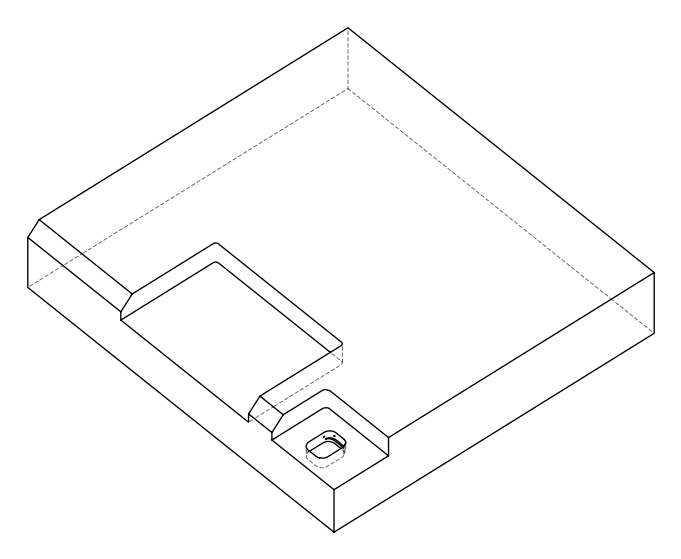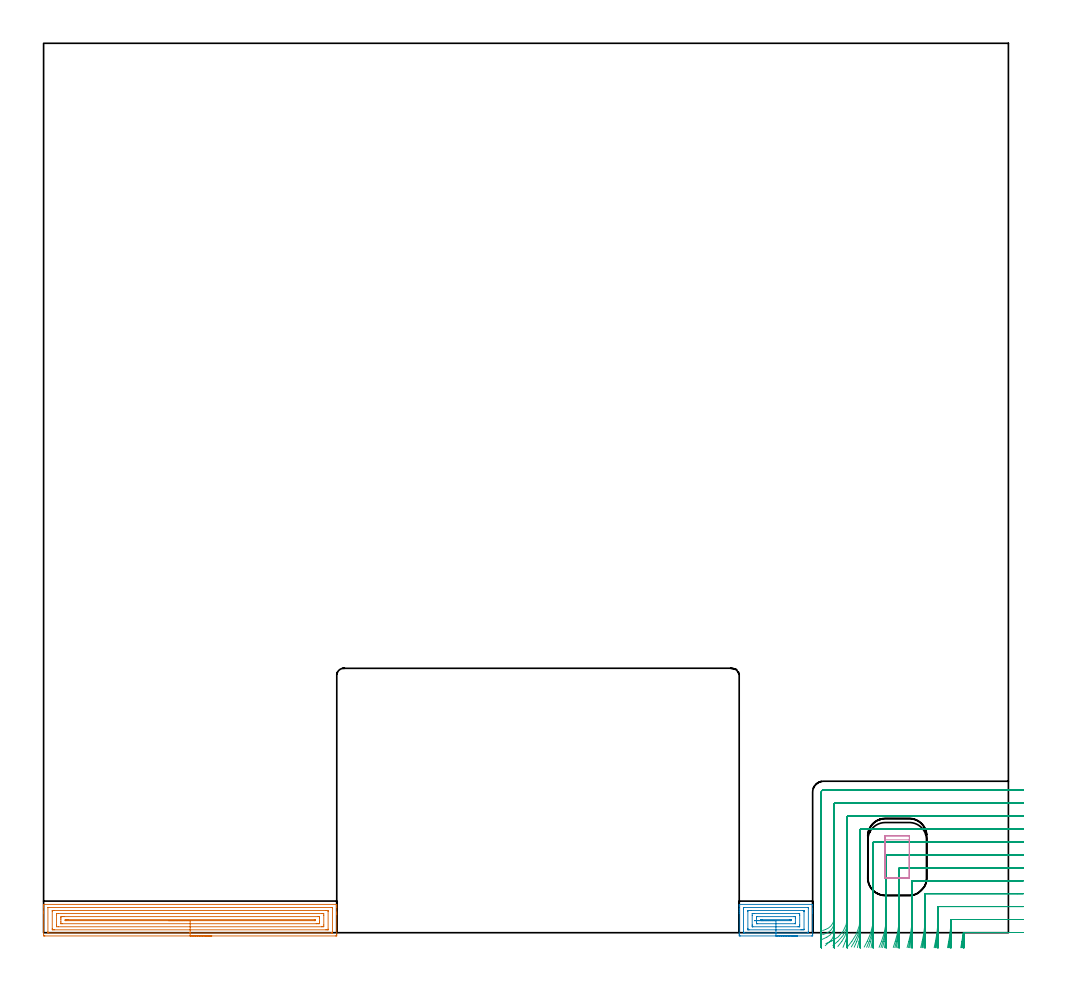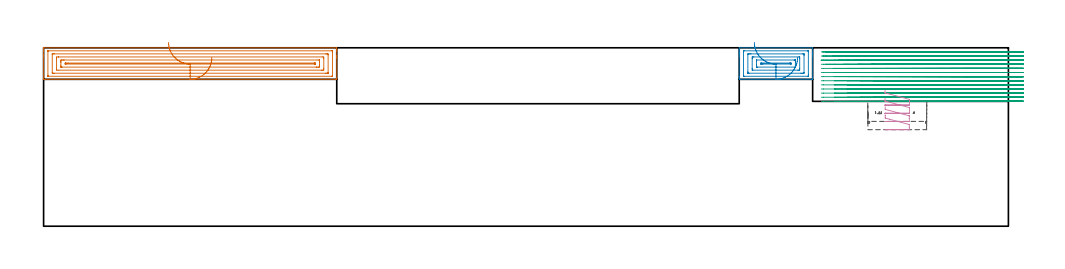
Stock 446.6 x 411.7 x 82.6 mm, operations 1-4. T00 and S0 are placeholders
(PLAN: 5 operations, 3 tool changes, 365.9 min)
(1 AREA_MILL | FG_CHAMFER_SURFACE | UGT0205_001 | 6.71 min | 15222 mm3)
(2 AREA_MILL_1 | FG_CHAMFER_SURFACE_1 | UGT0205_001 | 1.83 min | 5147 mm3)
(3 MILL_CORNER_NOTCH_RECTANGULAR | CORNER_NOTCH_RECTANGULAR | NXT0201_009 | Follow Part, ap 2, ae 75% | 35.04 min | 156632 mm3)
(4 MILL_RECTANGULAR_POCKET | POCKET_RECTANGULAR_STRAIGHT | UGT0201_010 | Follow Part, ap 4, ae 75% | 0.92 min | 11766 mm3)
(5 MILL_SLOT | SLOT_PARTIAL_RECTANGULAR | NXT0201_008 | Follow Part, ap 1.5, ae 75% | 321.44 min | 588919 mm3)
(TOOL UGT0205_001 | Chamfer Mill 20 x 3 x 45 deg. | D20 FL50 Z2)
(TOOL NXT0201_009 | ENDMILL 8mm [2P460-0800-NA 1630] | D8 FL26 Z6)
(TOOL UGT0201_010 | End Mill 16 mm | D16 FL22 Z2)
(TOOL NXT0201_008 | ENDMILL 6mm [2P460-0600-NA 1630] | D6 FL26 Z6)
(OP 1 AREA_MILL)
G17 G21 G94 G90
T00 M6
G54
G17 G0 G90 X77.85 Y-1.5 S1061 M3
G43 Z92.6 H0
Z78.
G94 G1 X77.812 Z77.128 F250.
X77.698 Z76.264
X77.509 Z75.412
X77.247 Z74.58
X76.913 Z73.774
X76.51 Z73.
X76.041 Z72.264
X75.51 Z71.572
X74.921 Z70.929
X74.278 Z70.34
X73.586 Z69.808
X72.85 Z69.34
X72.076 Z68.937
X71.27 Z68.603
X70.438 Z68.341
X69.586 Z68.152
X68.722 Z68.038
X67.85 Z68.
X0.584
X0.295 Y-1.497 Z68.002
X0.01 Y-1.491 Z68.006
X0. Y-1.201 Z68.296
Y8.924 Z78.418
Y9.538 Z79.036
Y9.816 Z79.313
Y11.601 Z81.096
Y12.157 Z81.656
Y12.723 Z82.222
X0.007 Y13.053 Z82.544
X0.01 Y13.097 Z82.588
X0.139 Y13.1 Z82.6
X135.561
X135.69 Y13.097 Z82.588
X135.693 Y13.053 Z82.544
X135.7 Y12.722 Z82.221
Y12.157 Z81.656
Y11.601 Z81.096
Y9.538 Z79.036
Y8.924 Z78.418
Y8.338 Z77.834
X135.699 Y-0.894 Z68.603
X135.697 Y-1.476 Z68.021
X135.693 Y-1.491 Z68.006
X135.116 Y-1.5 Z68.
X67.85
Y-0.086 Z69.414
X2.282 Y-0.085 Z69.415
X2.113 Y-0.082 Z69.418
X2.01 Y-0.079 Z69.421
X2.006 Y-0.053 Z69.447
X2.003 Y-0.001 Z69.499
X2. Y0.365 Z69.865
Y11.601 Z81.101
X2.002 Y11.647 Z81.147
X2.005 Y11.669 Z81.169
X2.008 Y11.675 Z81.175
X2.03 Y11.679 Z81.179
X2.197 Y11.684 Z81.184
X2.282 Y11.686 Z81.186
X2.366
X133.418 Y11.685 Z81.185
X133.587 Y11.682 Z81.182
X133.69 Y11.679 Z81.179
X133.694 Y11.653 Z81.153
X133.697 Y11.601 Z81.101
X133.7 Y11.235 Z80.735
Y-0.001 Z69.499
X133.698 Y-0.047 Z69.453
X133.695 Y-0.069 Z69.431
X133.692 Y-0.076 Z69.424
X133.67 Y-0.079 Z69.421
X133.503 Y-0.084 Z69.416
X133.418 Y-0.086 Z69.414
X133.334
X67.85
Y1.328 Z70.828
X5.039 Y1.329 Z70.829
X4.6 Y1.331 Z70.831
X4.148 Y1.336 Z70.836
X4.01 Y1.345 Z70.845
X4.003 Y1.635 Z71.135
X4.001 Y1.784 Z71.284
X4. Y9.964 Z79.464
X4.003 Y10.112 Z79.612
X4.009 Y10.211 Z79.711
X4.015 Y10.265 Z79.765
X4.035 Y10.267 Z79.767
X4.148 Y10.269 Z79.769
X4.585 Y10.271 Z79.771
X5.039 Y10.272 Z79.772
X130.661 Y10.271 Z79.771
X131.1 Y10.269 Z79.769
X131.552 Y10.264 Z79.764
X131.69 Y10.254 Z79.754
X131.697 Y9.964 Z79.464
X131.699 Y9.816 Z79.316
X131.7 Y1.636 Z71.136
X131.697 Y1.487 Z70.987
X131.691 Y1.389 Z70.889
X131.685 Y1.335 Z70.835
X131.665 Y1.333 Z70.833
X131.552 Y1.331 Z70.831
X131.115 Y1.329 Z70.829
X130.661 Y1.328 Z70.828
X67.85
Y2.743 Z72.243
X6.754
X6.01 Y2.753 Z72.253
X6. Y3.498 Z72.998
Y8.031 Z77.531
X6.007 Y8.846 Z78.346
X6.821 Y8.857 Z78.357
X6.887
X128.946
X129.69 Y8.847 Z78.347
X129.7 Y8.102 Z77.602
Y3.569 Z73.069
X129.693 Y2.754 Z72.254
X128.879 Y2.743 Z72.243
X128.813
X67.85
Y4.157 Z73.657
X8.603
X8.013 Y4.159 Z73.659
X8.01 Y4.161 Z73.661
X8.003 Y4.17 Z73.67
X8.001 Y4.461 Z73.961
X8. Y5.065 Z74.565
Y6.246 Z75.746
X8.001 Y6.849 Z76.349
X8.004 Y7.139 Z76.639
X8.01 Y7.434 Z76.934
X8.303 Y7.439 Z76.939
X8.603 Y7.442 Z76.942
X9.19 Y7.443 Z76.943
X9.494
X127.097
X127.687 Y7.441 Z76.941
X127.69 Y7.439 Z76.939
X127.697 Y7.43 Z76.93
X127.699 Y7.139 Z76.639
X127.7 Y6.535 Z76.035
Y5.354 Z74.854
X127.699 Y4.751 Z74.251
X127.696 Y4.461 Z73.961
X127.69 Y4.166 Z73.666
X127.397 Y4.161 Z73.661
X127.097 Y4.158 Z73.658
X126.51 Y4.157 Z73.657
X126.206
X67.85
Y5.571 Z75.071
X10.385
X10.166 Y5.573 Z75.073
X10.044 Y5.576 Z75.076
X10.019 Y5.578 Z75.078
X10.01 Y5.589 Z75.089
X10.007 Y5.613 Z75.113
X10.002 Y5.737 Z75.237
X10.008 Y5.992 Z75.492
X10.009 Y6.015 Z75.515
X10.044 Y6.022 Z75.522
X10.156 Y6.025 Z75.525
X10.385 Y6.028 Z75.528
X11.275 Y6.029 Z75.529
X125.315 Y6.028 Z75.528
X125.534 Y6.027 Z75.527
X125.656 Y6.024 Z75.524
X125.681 Y6.022 Z75.522
X125.69 Y6.011 Z75.511
X125.693 Y5.987 Z75.487
X125.697 Y5.864 Z75.364
X125.69 Y5.604 Z75.104
X125.682 Y5.577 Z75.077
X125.671 Y5.575 Z75.075
X125.637 Y5.573 Z75.073
X125.567 Y5.572 Z75.072
X125.426 Y5.571 Z75.071
X67.85
X66.978 Z75.109
X66.113 Z75.223
X65.262 Z75.412
X64.43 Z75.674
X63.624 Z76.008
X62.85 Z76.411
X62.114 Z76.88
X61.422 Z77.411
X60.779 Z78.
X60.19 Z78.643
X59.658 Z79.335
X59.19 Z80.071
X58.787 Z80.845
X58.453 Z81.651
X58.191 Z82.483
X58.002 Z83.335
X57.888 Z84.2
X57.85 Z85.071
G0 Z92.6
M5
M2
(OP 2 AREA_MILL_1)
G17 G21 G94 G90
T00 M6
G54
G17 G0 G90 X349. Y-1.5 S1061 M3
G43 Z92.6 H0
Z78.
G94 G1 X348.962 Z77.128 F250.
X348.848 Z76.264
X348.659 Z75.412
X348.397 Z74.58
X348.063 Z73.774
X347.66 Z73.
X347.192 Z72.264
X346.66 Z71.572
X346.071 Z70.929
X345.428 Z70.34
X344.736 Z69.809
X344. Z69.34
X343.226 Z68.937
X342.42 Z68.603
X341.588 Z68.341
X340.736 Z68.152
X339.872 Z68.038
X339. Z68.
X322.556 Y-1.499 Z68.001
X322.006 Y-1.491 Z68.005
X322.003 Y-1.449 Z68.048
X322.001 Y-0.894 Z68.603
X322. Y-0.336 Z69.161
Y8.924 Z78.418
Y9.593 Z79.091
Y9.816 Z79.313
Y10.486 Z79.983
Y10.709 Z80.205
Y11.155 Z80.654
Y12.048 Z81.547
Y12.494 Z81.992
Y12.797 Z82.296
X322.007 Y13.062 Z82.555
X322.01 Y13.097 Z82.589
X322.111 Y13.1 Z82.6
X355.889
X355.99 Y13.097 Z82.589
X355.993 Y13.062 Z82.555
X356. Y12.797 Z82.295
Y11.155 Z80.654
Y10.709 Z80.205
Y10.486 Z79.983
Y9.816 Z79.313
Y9.593 Z79.091
Y8.924 Z78.418
X355.999 Y-0.894 Z68.603
X355.997 Y-1.449 Z68.048
X355.994 Y-1.491 Z68.005
X355.444 Y-1.5 Z68.
X339.
Y-0.086 Z69.414
X324.333
X324.249 Y-0.084 Z69.416
X324.082 Y-0.079 Z69.421
X324.009 Y-0.072 Z69.428
X324.005 Y-0.049 Z69.451
X324.002 Y-0.001 Z69.499
X324. Y0.333 Z69.833
Y11.043 Z80.543
X324.007 Y11.601 Z81.101
X324.01 Y11.678 Z81.178
X324.165 Y11.684 Z81.184
X324.25 Y11.685 Z81.185
X353.667 Y11.686 Z81.186
X353.751 Y11.684 Z81.184
X353.918 Y11.679 Z81.179
X353.991 Y11.672 Z81.172
X353.995 Y11.649 Z81.149
X353.998 Y11.601 Z81.101
X354. Y11.267 Z80.767
Y0.557 Z70.057
X353.993 Y-0.001 Z69.499
X353.99 Y-0.078 Z69.422
X353.835 Y-0.084 Z69.416
X353.75 Y-0.085 Z69.415
X339. Y-0.086 Z69.414
Y1.328 Z70.828
X326.564 Y1.329 Z70.829
X326.111 Y1.33 Z70.83
X326.047 Y1.332 Z70.832
X326.016 Y1.335 Z70.835
X326.009 Y1.449 Z70.949
X326.001 Y1.672 Z71.172
X326. Y1.784 Z71.284
Y1.895 Z71.395
Y9.928 Z79.428
X326.003 Y10.039 Z79.539
X326.01 Y10.256 Z79.756
X326.111 Y10.264 Z79.764
X326.548 Y10.27 Z79.77
X327. Y10.271 Z79.771
X327.435 Y10.272 Z79.772
X351.436 Y10.271 Z79.771
X351.889 Y10.27 Z79.77
X351.953 Y10.268 Z79.768
X351.984 Y10.265 Z79.765
X351.991 Y10.151 Z79.651
X351.999 Y9.928 Z79.428
X352. Y9.816 Z79.316
Y9.705 Z79.205
Y1.672 Z71.172
X351.997 Y1.561 Z71.061
X351.99 Y1.344 Z70.844
X351.889 Y1.336 Z70.836
X351.452 Y1.33 Z70.83
X351. Y1.329 Z70.829
X350.565 Y1.328 Z70.828
X339.
Y2.743 Z72.243
X328.337
X328.15 Y2.745 Z72.245
X328.056 Y2.747 Z72.247
X328.017 Y2.749 Z72.249
X328.01 Y2.778 Z72.278
X328.001 Y3.457 Z72.957
X328. Y3.569 Z73.069
X328.001 Y8.031 Z77.531
X328.009 Y8.804 Z78.304
X328.016 Y8.851 Z78.351
X328.059 Y8.853 Z78.353
X328.161 Y8.855 Z78.355
X328.366 Y8.857 Z78.357
X328.778
X349.663
X349.85 Y8.855 Z78.355
X349.944 Y8.853 Z78.353
X349.983 Y8.851 Z78.351
X349.99 Y8.822 Z78.322
X349.999 Y8.143 Z77.643
X350. Y8.031 Z77.531
X349.999 Y3.569 Z73.069
X349.991 Y2.796 Z72.296
X349.984 Y2.749 Z72.249
X349.941 Y2.747 Z72.247
X349.839 Y2.745 Z72.245
X349.634 Y2.743 Z72.243
X349.222
X339.
Y4.157 Z73.657
X330.556
X330.252 Y4.158 Z73.658
X330.051 Y4.162 Z73.662
X330.02 Y4.164 Z73.664
X330.01 Y4.172 Z73.672
X330.005 Y4.208 Z73.708
X330.002 Y4.275 Z73.775
X330. Y4.461 Z73.961
Y5.019 Z74.519
Y6.804 Z76.304
X330.002 Y7.139 Z76.639
X330.007 Y7.417 Z76.917
X330.009 Y7.431 Z76.931
X330.02 Y7.436 Z76.936
X330.071 Y7.44 Z76.94
X330.151 Y7.442 Z76.942
X347.444 Y7.443 Z76.943
X347.748 Y7.442 Z76.942
X347.949 Y7.438 Z76.938
X347.98 Y7.436 Z76.936
X347.99 Y7.428 Z76.928
X347.995 Y7.392 Z76.892
X347.998 Y7.325 Z76.825
X348. Y7.139 Z76.639
Y6.581 Z76.081
Y4.796 Z74.296
X347.998 Y4.461 Z73.961
X347.993 Y4.183 Z73.683
X347.991 Y4.169 Z73.669
X347.98 Y4.164 Z73.664
X347.929 Y4.16 Z73.66
X347.849 Y4.158 Z73.658
X339. Y4.157 Z73.657
Y5.571 Z75.071
X333.006
X332.55
X332.333 Y5.572 Z75.072
X332.113 Y5.575 Z75.075
X332.029 Y5.578 Z75.078
X332.01 Y5.605 Z75.105
X332.004 Y5.684 Z75.184
X332.008 Y5.967 Z75.467
X332.01 Y6.017 Z75.517
X332.106 Y6.022 Z75.522
X332.333 Y6.026 Z75.526
X332.551 Y6.028 Z75.528
X345.211 Y6.029 Z75.529
X345.667 Y6.027 Z75.527
X345.887 Y6.025 Z75.525
X345.971 Y6.022 Z75.522
X345.99 Y5.995 Z75.495
X345.997 Y5.915 Z75.415
X345.996 Y5.758 Z75.258
X345.993 Y5.654 Z75.154
X345.988 Y5.577 Z75.077
X345.978 Y5.576 Z75.076
X345.907 Y5.573 Z75.073
X345.764 Y5.571 Z75.071
X345.667
X339.
X338.128 Z75.109
X337.263 Z75.223
X336.412 Z75.412
X335.58 Z75.674
X334.774 Z76.008
X334. Z76.411
X333.264 Z76.88
X332.572 Z77.411
X331.929 Z78.
X331.34 Z78.643
X330.808 Z79.335
X330.34 Z80.071
X329.937 Z80.845
X329.603 Z81.651
X329.341 Z82.483
X329.152 Z83.335
X329.038 Z84.2
X329. Z85.071
G0 Z92.6
M5
M2
(OP 3 MILL_CORNER_NOTCH_RECTANGULAR)
G17 G21 G94 G90
T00 M6
G54
G17 G0 G90 X453.6 Y0.1 S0 M3
G43 Z92.6 H1
Z80.692
G94 G1 X450.6 F250.
X425.975 F500.
G3 X425.583 Y-0.25 R0.4
G2 X425.051 Y-4. R66.
G1 X424.544 Y-6.957 F250.
G0 Z92.6
X453.6 Y6.1
Z80.692
G1 X450.6
X420.378 F500.
G3 X419.983 Y5.714 R0.4
G2 X418.954 Y-4. R60.
G1 X418.397 Y-6.948 F250.
G0 Z92.6
X453.6 Y12.1
Z80.692
G1 X450.6
X414.396 F500.
G3 X414. Y11.704 R0.4
G1 Y7.153
G2 X412.836 Y-4. R54.
G1 X412.216 Y-6.935 F250.
G0 Z92.6
X453.6 Y18.1
Z80.692
G1 X450.6
X408.396 F500.
G3 X408. Y17.704 R0.4
G1 Y7.153
G2 X406.686 Y-4. R48.
G1 X405.989 Y-6.918 F250.
G0 Z92.6
X453.6 Y24.1
Z80.692
G1 X450.6
X402.396 F500.
G3 X402. Y23.704 R0.4
G1 Y7.153
G2 X400.492 Y-4. R42.
G1 X399.695 Y-6.892 F250.
G0 Z92.6
X453.6 Y30.1
Z80.692
G1 X450.6
X396.396 F500.
G3 X396. Y29.704 R0.4
G1 Y7.153
G2 X394.229 Y-4. R36.
G1 X393.299 Y-6.852 F250.
G0 Z92.6
X453.6 Y36.1
Z80.692
G1 X450.6
X390.396 F500.
G3 X390. Y35.704 R0.4
G1 Y7.153
G2 X387.85 Y-4. R30.
G1 X386.734 Y-6.785 F250.
G0 Z92.6
X453.6 Y42.1
Z80.692
G1 X450.6
X384.396 F500.
G3 X384. Y41.704 R0.4
G1 Y7.153
G2 X381.251 Y-4. R24.
G1 X379.857 Y-6.656 F250.
G0 Z92.6
X453.6 Y48.1
Z80.692
G1 X450.6
X378.397 F500.
G3 X378. Y47.703 R0.4
G1 Y7.153
G2 X374.128 Y-4. R18.
G1 X372.269 Y-6.355 F250.
G0 Z92.6
X453.6 Y54.1
Z80.692
G1 X450.6
X372.397 F500.
G3 X372. Y53.703 R0.4
G1 Y7.153
G2 X364.839 Y-3.828 R12.
G1 X362.094 Y-5.038 F250.
G0 Z92.6
X453.6 Y60.1
Z80.692
G1 X450.6
X366.397 F500.
G3 X366. Y59.703 R0.4
G1 Y7.153
G2 X362. Y1.496 R6.
G1 X360.585 Y0.996 F250.
G0 Z92.6
X453.6 Y66.1
Z80.692
G1 X450.6
X361. F500.
G3 X360. Y65.1 R1.
G1 Y7.153
Y4.153 F250.
G0 Z92.6
X453.6 Y0.1
Z78.785
G1 X450.6
X426.164 F500.
G3 X425.771 Y-0.262 R0.4
G2 X425.35 Y-4. R66.
G1 X424.929 Y-6.97 F250.
G0 Z92.6
X453.6 Y6.1
Z78.785
G1 X450.6
X420.395 F500.
G3 X420. Y5.705 R0.4
G2 X419.284 Y-4. R60.
G1 X418.821 Y-6.964 F250.
G0 Z92.6
X453.6 Y12.1
Z78.785
G1 X450.6
X414.396 F500.
G3 X414. Y11.705 R0.4
G1 Y5.253
G2 X413.201 Y-4. R54.
G1 X412.687 Y-6.956 F250.
G0 Z92.6
X453.6 Y18.1
Z78.785
G1 X450.6
X408.396 F500.
G3 X408. Y17.704 R0.4
G1 Y5.253
G2 X407.1 Y-4. R48.
G1 X406.521 Y-6.944 F250.
G0 Z92.6
X453.6 Y24.1
Z78.785
G1 X450.6
X402.396 F500.
G3 X402. Y23.704 R0.4
G1 Y5.253
G2 X400.968 Y-4. R42.
G1 X400.307 Y-6.926 F250.
G0 Z92.6
X453.6 Y30.1
Z78.785
G1 X450.6
X396.396 F500.
G3 X396. Y29.704 R0.4
G1 Y5.253
G2 X394.79 Y-4. R36.
G1 X394.019 Y-6.899 F250.
G0 Z92.6
X453.6 Y36.1
Z78.785
G1 X450.6
X390.396 F500.
G3 X390. Y35.704 R0.4
G1 Y5.253
G2 X388.537 Y-4. R30.
G1 X387.612 Y-6.854 F250.
G0 Z92.6
X453.6 Y42.1
Z78.785
G1 X450.6
X384.396 F500.
G3 X384. Y41.704 R0.4
G1 Y5.253
G2 X382.144 Y-4. R24.
G1 X380.988 Y-6.768 F250.
G0 Z92.6
X453.6 Y48.1
Z78.785
G1 X450.6
X378.397 F500.
G3 X378. Y47.703 R0.4
G1 Y5.253
G2 X375.439 Y-4. R18.
G1 X373.897 Y-6.573 F250.
G0 Z92.6
X453.6 Y54.1
Z78.785
G1 X450.6
X372.397 F500.
G3 X372. Y53.703 R0.4
G1 Y5.253
G2 X367.64 Y-4. R12.
G1 X365.327 Y-5.91 F250.
G0 Z92.6
X453.6 Y60.1
Z78.785
G1 X450.6
X366.397 F500.
G3 X366. Y59.703 R0.4
G1 Y5.253
G2 X362.019 Y-0.397 R6.
G1 X360.607 Y-0.901 F250.
G0 Z92.6
X453.6 Y66.1
Z78.785
G1 X450.6
X361. F500.
G3 X360. Y65.1 R1.
G1 Y5.253
Y2.253 F250.
G0 Z92.6
X453.6 Y0.1
Z76.877
G1 X450.6
X426.295 F500.
G3 X425.901 Y-0.273 R0.4
G2 X425.59 Y-4. R66.
G1 X425.256 Y-6.981 F250.
G0 Z92.6
X453.6 Y6.1
Z76.877
G1 X450.6
X420.395 F500.
G3 X420. Y5.705 R0.4
G1 Y3.345
G2 X419.549 Y-4. R60.
G1 X419.181 Y-6.977 F250.
G0 Z92.6
X453.6 Y12.1
Z76.877
G1 X450.6
X414.395 F500.
G3 X414. Y11.705 R0.4
G1 Y3.345
G2 X413.498 Y-4. R54.
G1 X413.09 Y-6.972 F250.
G0 Z92.6
X453.6 Y18.1
Z76.877
G1 X450.6
X408.396 F500.
G3 X408. Y17.704 R0.4
G1 Y3.345
G2 X407.435 Y-4. R48.
G1 X406.976 Y-6.965 F250.
G0 Z92.6
X453.6 Y24.1
Z76.877
G1 X450.6
X402.396 F500.
G3 X402. Y23.704 R0.4
G1 Y3.345
G2 X401.353 Y-4. R42.
G1 X400.828 Y-6.954 F250.
G0 Z92.6
X453.6 Y30.1
Z76.877
G1 X450.6
X396.396 F500.
G3 X396. Y29.704 R0.4
G1 Y3.345
G2 X395.243 Y-4. R36.
G1 X394.631 Y-6.937 F250.
G0 Z92.6
X453.6 Y36.1
Z76.877
G1 X450.6
X390.396 F500.
G3 X390. Y35.704 R0.4
G1 Y3.345
G2 X389.087 Y-4. R30.
G1 X388.352 Y-6.909 F250.
G0 Z92.6
X453.6 Y42.1
Z76.877
G1 X450.6
X384.396 F500.
G3 X384. Y41.704 R0.4
G1 Y3.345
G2 X382.848 Y-4. R24.
G1 X381.93 Y-6.856 F250.
G0 Z92.6
X453.6 Y48.1
Z76.877
G1 X450.6
X378.397 F500.
G3 X378. Y47.703 R0.4
G1 Y3.345
G2 X376.433 Y-4. R18.
G1 X375.209 Y-6.739 F250.
G0 Z92.6
X453.6 Y54.1
Z76.877
G1 X450.6
X372.397 F500.
G3 X372. Y53.703 R0.4
G1 Y3.345
G2 X369.489 Y-4. R12.
G1 X367.653 Y-6.372 F250.
G0 Z92.6
X453.6 Y60.1
Z76.877
G1 X450.6
X366.397 F500.
G3 X366. Y59.703 R0.4
G1 Y3.345
G2 X362.533 Y-2.094 R6.
G1 X359.814 Y-3.36 F250.
G0 Z92.6
X453.6 Y66.1
Z76.877
G1 X450.6
X361. F500.
G3 X360. Y65.1 R1.
G1 Y3.345
Y0.345 F250.
G0 Z92.6
X453.6 Y0.1
Z74.969
G1 X450.6
X426.391 F500.
G3 X425.996 Y-0.291 R0.4
G2 X425.849 Y-4. R66.
G1 X425.647 Y-6.993 F250.
G0 Z92.6
X453.6 Y6.1
Z74.969
G1 X450.6
X420.395 F500.
G3 X420. Y5.705 R0.4
G1 Y0.455
G2 X419.834 Y-4. R60.
G1 X419.612 Y-6.992 F250.
G0 Z92.6
X453.6 Y12.1
Z74.969
G1 X450.6
X414.395 F500.
G3 X414. Y11.705 R0.4
G1 Y0.455
G2 X413.816 Y-4. R54.
G1 X413.568 Y-6.99 F250.
G0 Z92.6
X453.6 Y18.1
Z74.969
G1 X450.6
X408.396 F500.
G3 X408. Y17.704 R0.4
G1 Y0.455
G2 X407.793 Y-4. R48.
G1 X407.514 Y-6.987 F250.
G0 Z92.6
X453.6 Y24.1
Z74.969
G1 X450.6
X402.396 F500.
G3 X402. Y23.704 R0.4
G1 Y0.455
G2 X401.763 Y-4. R42.
G1 X401.445 Y-6.983 F250.
G0 Z92.6
X453.6 Y30.1
Z74.969
G1 X450.6
X396.396 F500.
G3 X396. Y29.704 R0.4
G1 Y0.455
G2 X395.723 Y-4. R36.
G1 X395.352 Y-6.977 F250.
G0 Z92.6
X453.6 Y36.1
Z74.969
G1 X450.6
X390.396 F500.
G3 X390. Y35.704 R0.4
G1 Y0.455
G2 X389.667 Y-4. R30.
G1 X389.222 Y-6.967 F250.
G0 Z92.6
X453.6 Y42.1
Z74.969
G1 X450.6
X384.396 F500.
G3 X384. Y41.704 R0.4
G1 Y0.455
G2 X383.583 Y-4. R24.
G1 X383.026 Y-6.948 F250.
G0 Z92.6
X453.6 Y48.1
Z74.969
G1 X450.6
X378.397 F500.
G3 X378. Y47.703 R0.4
G1 Y0.455
G2 X377.44 Y-4. R18.
G1 X376.697 Y-6.907 F250.
G0 Z92.6
X453.6 Y54.1
Z74.969
G1 X450.6
X372.397 F500.
G3 X372. Y53.703 R0.4
G1 Y0.455
G2 X371.142 Y-4. R12.
G1 X370.029 Y-6.786 F250.
G0 Z92.6
X453.6 Y60.1
Z74.969
G1 X450.6
X366.397 F500.
G3 X366. Y59.703 R0.4
G1 Y0.455
G2 X364.034 Y-3.987 R6.
G1 X361.813 Y-6.004 F250.
G0 Z92.6
X453.6 Y66.1
Z74.969
G1 X450.6
X361. F500.
G3 X360. Y65.1 R1.
G1 Y0.455
Y-2.545 F250.
G0 Z92.6
X453.6 Y0.1
Z73.061
G1 X450.6
X426.395 F500.
G3 X426. Y-0.295 R0.4
G1 Y-3.181
G2 X425.995 Y-4. R66.
G1 X425.958 Y-7. F250.
G0 Z92.6
X453.6 Y6.1
Z73.061
G1 X450.6
X420.395 F500.
G3 X420. Y5.705 R0.4
G1 Y-3.181
G2 X419.994 Y-4. R60.
G1 X419.953 Y-7. F250.
G0 Z92.6
X453.6 Y12.1
Z73.061
G1 X450.6
X414.396 F500.
G3 X414. Y11.704 R0.4
G1 Y-3.181
G2 X413.994 Y-4. R54.
G1 X413.948 Y-7. F250.
G0 Z92.6
X453.6 Y18.1
Z73.061
G1 X450.6
X408.396 F500.
G3 X408. Y17.704 R0.4
G1 Y-3.181
G2 X407.993 Y-4. R48.
G1 X407.942 Y-7. F250.
G0 Z92.6
X453.6 Y24.1
Z73.061
G1 X450.6
X402.396 F500.
G3 X402. Y23.704 R0.4
G1 Y-3.181
G2 X401.992 Y-4. R42.
G1 X401.934 Y-6.999 F250.
G0 Z92.6
X453.6 Y30.1
Z73.061
G1 X450.6
X396.396 F500.
G3 X396. Y29.704 R0.4
G1 Y-3.181
G2 X395.991 Y-4. R36.
G1 X395.922 Y-6.999 F250.
G0 Z92.6
X453.6 Y36.1
Z73.061
G1 X450.6
X390.396 F500.
G3 X390. Y35.704 R0.4
G1 Y-3.181
G2 X389.989 Y-4. R30.
G1 X389.907 Y-6.999 F250.
G0 Z92.6
X453.6 Y42.1
Z73.061
G1 X450.6
X384.396 F500.
G3 X384. Y41.704 R0.4
G1 Y-3.181
G2 X383.986 Y-4. R24.
G1 X383.884 Y-6.998 F250.
G0 Z92.6
X453.6 Y48.1
Z73.061
G1 X450.6
X378.397 F500.
G3 X378. Y47.703 R0.4
G1 Y-3.181
G2 X377.981 Y-4. R18.
G1 X377.845 Y-6.997 F250.
G0 Z92.6
X453.6 Y54.1
Z73.061
G1 X450.6
X372.397 F500.
G3 X372. Y53.703 R0.4
G1 Y-3.181
G2 X371.972 Y-4. R12.
G1 X371.767 Y-6.993 F250.
G0 Z92.6
X453.6 Y60.1
Z73.061
G1 X450.6
X366.397 F500.
G3 X366. Y59.703 R0.4
G1 Y-3.181
G2 X365.944 Y-4. R6.
G1 X365.534 Y-6.972 F250.
G0 Z92.6
X453.6 Y66.1
Z73.061
G1 X450.6
X361. F500.
G3 X360. Y65.1 R1.
G1 Y-3.181
Y-6.181 F250.
G0 Z92.6
X453.6 Y0.1
Z71.154
G1 X450.6
X426.395 F500.
G3 X426. Y-0.295 R0.4
G1 Y-4.
X425.999 Y-7. F250.
G0 Z92.6
X453.6 Y6.1
Z71.154
G1 X450.6
X420.395 F500.
G3 X420. Y5.705 R0.4
G1 Y-0.295
Y-4.
X419.999 Y-7. F250.
G0 Z92.6
X453.6 Y12.1
Z71.154
G1 X450.6
X414.396 F500.
G3 X414. Y11.704 R0.4
G1 Y5.705
Y-4.
X413.999 Y-7. F250.
G0 Z92.6
X453.6 Y18.1
Z71.154
G1 X450.6
X408.396 F500.
G3 X408. Y17.704 R0.4
G1 Y11.704
Y-4.
X407.999 Y-7. F250.
G0 Z92.6
X453.6 Y24.1
Z71.154
G1 X450.6
X402.396 F500.
G3 X402. Y23.704 R0.4
G1 Y17.704
Y-4.
X401.998 Y-7. F250.
G0 Z92.6
X453.6 Y30.1
Z71.154
G1 X450.6
X396.396 F500.
G3 X396. Y29.704 R0.4
G1 Y23.704
Y-4.
X395.998 Y-7. F250.
G0 Z92.6
X453.6 Y36.1
Z71.154
G1 X450.6
X390.396 F500.
G3 X390. Y35.704 R0.4
G1 Y29.704
Y-4.
X389.998 Y-7. F250.
G0 Z92.6
X453.6 Y42.1
Z71.154
G1 X450.6
X384.396 F500.
G3 X384. Y41.704 R0.4
G1 Y35.704
Y-4.
X383.997 Y-7. F250.
G0 Z92.6
X453.6 Y48.1
Z71.154
G1 X450.6
X378.397 F500.
G3 X378. Y47.703 R0.4
G1 Y41.704
Y-4.
X377.996 Y-7. F250.
G0 Z92.6
X453.6 Y54.1
Z71.154
G1 X450.6
X372.397 F500.
G3 X372. Y53.703 R0.4
G1 Y47.703
Y-4.
X371.994 Y-7. F250.
G0 Z92.6
X453.6 Y60.1
Z71.154
G1 X450.6
X366.397 F500.
G3 X366. Y59.703 R0.4
G1 Y53.703
Y-4.
X365.988 Y-7. F250.
G0 Z92.6
X453.6 Y66.1
Z71.154
G1 X450.6
X361. F500.
G3 X360. Y65.1 R1.
G1 Y-3.976
Y-6.976 F250.
G0 Z92.6
X453.6 Y0.1
Z69.246
G1 X450.6
X426.395 F500.
G3 X426. Y-0.295 R0.4
G1 Y-4.
Y-7. F250.
G0 Z92.6
X453.6 Y6.1
Z69.246
G1 X450.6
X420.395 F500.
G3 X420. Y5.705 R0.4
G1 Y-4.
Y-7. F250.
G0 Z92.6
X453.6 Y12.1
Z69.246
G1 X450.6
X414.396 F500.
G3 X414. Y11.704 R0.4
G1 Y-4.
Y-7. F250.
G0 Z92.6
X453.6 Y18.1
Z69.246
G1 X450.6
X408.396 F500.
G3 X408. Y17.704 R0.4
G1 Y-4.
Y-7. F250.
G0 Z92.6
X453.6 Y24.1
Z69.246
G1 X450.6
X402.396 F500.
G3 X402. Y23.704 R0.4
G1 Y-4.
Y-7. F250.
G0 Z92.6
X453.6 Y30.1
Z69.246
G1 X450.6
X396.396 F500.
G3 X396. Y29.704 R0.4
G1 Y-4.
Y-7. F250.
G0 Z92.6
X453.6 Y36.1
Z69.246
G1 X450.6
X390.396 F500.
G3 X390. Y35.704 R0.4
G1 Y-4.
Y-7. F250.
G0 Z92.6
X453.6 Y42.1
Z69.246
G1 X450.6
X384.396 F500.
G3 X384. Y41.704 R0.4
G1 Y-4.
Y-7. F250.
G0 Z92.6
X453.6 Y48.1
Z69.246
G1 X450.6
X378.397 F500.
G3 X378. Y47.703 R0.4
G1 Y-4.
Y-7. F250.
G0 Z92.6
X453.6 Y54.1
Z69.246
G1 X450.6
X372.397 F500.
G3 X372. Y53.703 R0.4
G1 Y-4.
Y-7. F250.
G0 Z92.6
X453.6 Y60.1
Z69.246
G1 X450.6
X366.397 F500.
G3 X366. Y59.703 R0.4
G1 Y-4.
Y-7. F250.
G0 Z92.6
X453.6 Y66.1
Z69.246
G1 X450.6
X361. F500.
G3 X360. Y65.1 R1.
G1 Y-4.
Y-7. F250.
G0 Z92.6
X453.6 Y0.1
Z67.338
G1 X450.6
X426.395 F500.
G3 X426. Y-0.295 R0.4
G1 Y-4.
Y-7. F250.
G0 Z92.6
X453.6 Y6.1
Z67.338
G1 X450.6
X420.395 F500.
G3 X420. Y5.705 R0.4
G1 Y-4.
Y-7. F250.
G0 Z92.6
X453.6 Y12.1
Z67.338
G1 X450.6
X414.395 F500.
G3 X414. Y11.704 R0.4
G1 Y-4.
Y-7. F250.
G0 Z92.6
X453.6 Y18.1
Z67.338
G1 X450.6
X408.396 F500.
G3 X408. Y17.704 R0.4
G1 Y-4.
Y-7. F250.
G0 Z92.6
X453.6 Y24.1
Z67.338
G1 X450.6
X402.396 F500.
G3 X402. Y23.704 R0.4
G1 Y-4.
Y-7. F250.
G0 Z92.6
X453.6 Y30.1
Z67.338
G1 X450.6
X396.396 F500.
G3 X396. Y29.704 R0.4
G1 Y-4.
Y-7. F250.
G0 Z92.6
X453.6 Y36.1
Z67.338
G1 X450.6
X390.396 F500.
G3 X390. Y35.704 R0.4
G1 Y-4.
Y-7. F250.
G0 Z92.6
X453.6 Y42.1
Z67.338
G1 X450.6
X384.396 F500.
G3 X384. Y41.704 R0.4
G1 Y-4.
Y-7. F250.
G0 Z92.6
X453.6 Y48.1
Z67.338
G1 X450.6
X378.397 F500.
G3 X378. Y47.703 R0.4
G1 Y-4.
Y-7. F250.
G0 Z92.6
X453.6 Y54.1
Z67.338
G1 X450.6
X372.397 F500.
G3 X372. Y53.703 R0.4
G1 Y-4.
Y-7. F250.
G0 Z92.6
X453.6 Y60.1
Z67.338
G1 X450.6
X366.397 F500.
G3 X366. Y59.703 R0.4
G1 Y-4.
Y-7. F250.
G0 Z92.6
X453.6 Y66.1
Z67.338
G1 X450.6
X361. F500.
G3 X360. Y65.1 R1.
G1 Y-4.
Y-7. F250.
G0 Z92.6
X453.6 Y0.1
Z65.431
G1 X450.6
X426.395 F500.
G3 X426. Y-0.295 R0.4
G1 Y-4.
Y-7. F250.
G0 Z92.6
X453.6 Y6.1
Z65.431
G1 X450.6
X420.395 F500.
G3 X420. Y5.705 R0.4
G1 Y-4.
Y-7. F250.
G0 Z92.6
X453.6 Y12.1
Z65.431
G1 X450.6
X414.395 F500.
G3 X414. Y11.704 R0.4
G1 Y-4.
Y-7. F250.
G0 Z92.6
X453.6 Y18.1
Z65.431
G1 X450.6
X408.396 F500.
G3 X408. Y17.704 R0.4
G1 Y-4.
Y-7. F250.
G0 Z92.6
X453.6 Y24.1
Z65.431
G1 X450.6
X402.396 F500.
G3 X402. Y23.704 R0.4
G1 Y-4.
Y-7. F250.
G0 Z92.6
X453.6 Y30.1
Z65.431
G1 X450.6
X396.396 F500.
G3 X396. Y29.704 R0.4
G1 Y-4.
Y-7. F250.
G0 Z92.6
X453.6 Y36.1
Z65.431
G1 X450.6
X390.396 F500.
G3 X390. Y35.704 R0.4
G1 Y-4.
Y-7. F250.
G0 Z92.6
X453.6 Y42.1
Z65.431
G1 X450.6
X384.396 F500.
G3 X384. Y41.704 R0.4
G1 Y-4.
Y-7. F250.
G0 Z92.6
X453.6 Y48.1
Z65.431
G1 X450.6
X378.397 F500.
G3 X378. Y47.703 R0.4
G1 Y-4.
Y-7. F250.
G0 Z92.6
X453.6 Y54.1
Z65.431
G1 X450.6
X372.397 F500.
G3 X372. Y53.703 R0.4
G1 Y-4.
Y-7. F250.
G0 Z92.6
X453.6 Y60.1
Z65.431
G1 X450.6
X366.397 F500.
G3 X366. Y59.703 R0.4
G1 Y-4.
Y-7. F250.
G0 Z92.6
X453.6 Y66.1
Z65.431
G1 X450.6
X361. F500.
G3 X360. Y65.1 R1.
G1 Y-4.
Y-7. F250.
G0 Z92.6
X453.6 Y0.1
Z63.523
G1 X450.6
X426.395 F500.
G3 X426. Y-0.295 R0.4
G1 Y-4.
Y-7. F250.
G0 Z92.6
X453.6 Y6.1
Z63.523
G1 X450.6
X420.395 F500.
G3 X420. Y5.705 R0.4
G1 Y-4.
Y-7. F250.
G0 Z92.6
X453.6 Y12.1
Z63.523
G1 X450.6
X414.395 F500.
G3 X414. Y11.704 R0.4
G1 Y-4.
Y-7. F250.
G0 Z92.6
X453.6 Y18.1
Z63.523
G1 X450.6
X408.396 F500.
G3 X408. Y17.704 R0.4
G1 Y-4.
Y-7. F250.
G0 Z92.6
X453.6 Y24.1
Z63.523
G1 X450.6
X402.396 F500.
G3 X402. Y23.704 R0.4
G1 Y-4.
Y-7. F250.
G0 Z92.6
X453.6 Y30.1
Z63.523
G1 X450.6
X396.396 F500.
G3 X396. Y29.704 R0.4
G1 Y-4.
Y-7. F250.
G0 Z92.6
X453.6 Y36.1
Z63.523
G1 X450.6
X390.396 F500.
G3 X390. Y35.704 R0.4
G1 Y-4.
Y-7. F250.
G0 Z92.6
X453.6 Y42.1
Z63.523
G1 X450.6
X384.396 F500.
G3 X384. Y41.704 R0.4
G1 Y-4.
Y-7. F250.
G0 Z92.6
X453.6 Y48.1
Z63.523
G1 X450.6
X378.397 F500.
G3 X378. Y47.703 R0.4
G1 Y-4.
Y-7. F250.
G0 Z92.6
X453.6 Y54.1
Z63.523
G1 X450.6
X372.397 F500.
G3 X372. Y53.703 R0.4
G1 Y-4.
Y-7. F250.
G0 Z92.6
X453.6 Y60.1
Z63.523
G1 X450.6
X366.397 F500.
G3 X366. Y59.703 R0.4
G1 Y-4.
Y-7. F250.
G0 Z92.6
X453.6 Y66.1
Z63.523
G1 X450.6
X361. F500.
G3 X360. Y65.1 R1.
G1 Y-4.
Y-7. F250.
G0 Z92.6
X453.6 Y0.1
Z61.615
G1 X450.6
X426.395 F500.
G3 X426. Y-0.295 R0.4
G1 Y-4.
Y-7. F250.
G0 Z92.6
X453.6 Y6.1
Z61.615
G1 X450.6
X420.395 F500.
G3 X420. Y5.705 R0.4
G1 Y-4.
Y-7. F250.
G0 Z92.6
X453.6 Y12.1
Z61.615
G1 X450.6
X414.395 F500.
G3 X414. Y11.704 R0.4
G1 Y-4.
Y-7. F250.
G0 Z92.6
X453.6 Y18.1
Z61.615
G1 X450.6
X408.396 F500.
G3 X408. Y17.704 R0.4
G1 Y-4.
Y-7. F250.
G0 Z92.6
X453.6 Y24.1
Z61.615
G1 X450.6
X402.396 F500.
G3 X402. Y23.704 R0.4
G1 Y-4.
Y-7. F250.
G0 Z92.6
X453.6 Y30.1
Z61.615
G1 X450.6
X396.396 F500.
G3 X396. Y29.704 R0.4
G1 Y-4.
Y-7. F250.
G0 Z92.6
X453.6 Y36.1
Z61.615
G1 X450.6
X390.396 F500.
G3 X390. Y35.704 R0.4
G1 Y-4.
Y-7. F250.
G0 Z92.6
X453.6 Y42.1
Z61.615
G1 X450.6
X384.396 F500.
G3 X384. Y41.704 R0.4
G1 Y-4.
Y-7. F250.
G0 Z92.6
X453.6 Y48.1
Z61.615
G1 X450.6
X378.397 F500.
G3 X378. Y47.703 R0.4
G1 Y-4.
Y-7. F250.
G0 Z92.6
X453.6 Y54.1
Z61.615
G1 X450.6
X372.397 F500.
G3 X372. Y53.703 R0.4
G1 Y-4.
Y-7. F250.
G0 Z92.6
X453.6 Y60.1
Z61.615
G1 X450.6
X366.397 F500.
G3 X366. Y59.703 R0.4
G1 Y-4.
Y-7. F250.
G0 Z92.6
X453.6 Y66.1
Z61.615
G1 X450.6
X361. F500.
G3 X360. Y65.1 R1.
G1 Y-4.
Y-7. F250.
G0 Z92.6
X453.6 Y0.1
Z59.708
G1 X450.6
X426.395 F500.
G3 X426. Y-0.295 R0.4
G1 Y-4.
Y-7. F250.
G0 Z92.6
X453.6 Y6.1
Z59.708
G1 X450.6
X420.395 F500.
G3 X420. Y5.705 R0.4
G1 Y-4.
Y-7. F250.
G0 Z92.6
X453.6 Y12.1
Z59.708
G1 X450.6
X414.395 F500.
G3 X414. Y11.704 R0.4
G1 Y-4.
Y-7. F250.
G0 Z92.6
X453.6 Y18.1
Z59.708
G1 X450.6
X408.396 F500.
G3 X408. Y17.704 R0.4
G1 Y-4.
Y-7. F250.
G0 Z92.6
X453.6 Y24.1
Z59.708
G1 X450.6
X402.396 F500.
G3 X402. Y23.704 R0.4
G1 Y-4.
Y-7. F250.
G0 Z92.6
X453.6 Y30.1
Z59.708
G1 X450.6
X396.396 F500.
G3 X396. Y29.704 R0.4
G1 Y-4.
Y-7. F250.
G0 Z92.6
X453.6 Y36.1
Z59.708
G1 X450.6
X390.396 F500.
G3 X390. Y35.704 R0.4
G1 Y-4.
Y-7. F250.
G0 Z92.6
X453.6 Y42.1
Z59.708
G1 X450.6
X384.396 F500.
G3 X384. Y41.704 R0.4
G1 Y-4.
Y-7. F250.
G0 Z92.6
X453.6 Y48.1
Z59.708
G1 X450.6
X378.397 F500.
G3 X378. Y47.703 R0.4
G1 Y-4.
Y-7. F250.
G0 Z92.6
X453.6 Y54.1
Z59.708
G1 X450.6
X372.397 F500.
G3 X372. Y53.703 R0.4
G1 Y-4.
Y-7. F250.
G0 Z92.6
X453.6 Y60.1
Z59.708
G1 X450.6
X366.397 F500.
G3 X366. Y59.703 R0.4
G1 Y-4.
Y-7. F250.
G0 Z92.6
X453.6 Y66.1
Z59.708
G1 X450.6
X361. F500.
G3 X360. Y65.1 R1.
G1 Y-4.
Y-7. F250.
G0 Z92.6
X453.6 Y0.1
Z57.8
G1 X450.6
X426.395 F500.
G3 X426. Y-0.295 R0.4
G1 Y-4.
Y-7. F250.
G0 Z92.6
X453.6 Y6.1
Z57.8
G1 X450.6
X420.395 F500.
G3 X420. Y5.705 R0.4
G1 Y-4.
Y-7. F250.
G0 Z92.6
X453.6 Y12.1
Z57.8
G1 X450.6
X414.395 F500.
G3 X414. Y11.704 R0.4
G1 Y-4.
Y-7. F250.
G0 Z92.6
X453.6 Y18.1
Z57.8
G1 X450.6
X408.396 F500.
G3 X408. Y17.704 R0.4
G1 Y-4.
Y-7. F250.
G0 Z92.6
X453.6 Y24.1
Z57.8
G1 X450.6
X402.396 F500.
G3 X402. Y23.704 R0.4
G1 Y-4.
Y-7. F250.
G0 Z92.6
X453.6 Y30.1
Z57.8
G1 X450.6
X396.396 F500.
G3 X396. Y29.704 R0.4
G1 Y-4.
Y-7. F250.
G0 Z92.6
X453.6 Y36.1
Z57.8
G1 X450.6
X390.396 F500.
G3 X390. Y35.704 R0.4
G1 Y-4.
Y-7. F250.
G0 Z92.6
X453.6 Y42.1
Z57.8
G1 X450.6
X384.396 F500.
G3 X384. Y41.704 R0.4
G1 Y-4.
Y-7. F250.
G0 Z92.6
X453.6 Y48.1
Z57.8
G1 X450.6
X378.397 F500.
G3 X378. Y47.703 R0.4
G1 Y-4.
Y-7. F250.
G0 Z92.6
X453.6 Y54.1
Z57.8
G1 X450.6
X372.397 F500.
G3 X372. Y53.703 R0.4
G1 Y-4.
Y-7. F250.
G0 Z92.6
X453.6 Y60.1
Z57.8
G1 X450.6
X366.397 F500.
G3 X366. Y59.703 R0.4
G1 Y-4.
Y-7. F250.
G0 Z92.6
X453.6 Y66.1
Z57.8
G1 X450.6
X361. F500.
G3 X360. Y65.1 R1.
G1 Y-4.
Y-7. F250.
G0 Z92.6
M5
M2
(OP 4 MILL_RECTANGULAR_POCKET)
G17 G21 G94 G90
T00 M6
G54
G17 G0 G90 X389.5 Y29.465 S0 M3
G43 Z92.6 H0
Z62.86
G94 G1 Y25.3 Z61.744 F250.
Y25.268 Z61.735
X389.526 Y25.226 Z61.722
X389.568 Y25.2 Z61.709
X400.732 Z58.718
X400.774 Y25.226 Z58.704
X400.8 Y25.268 Z58.691
Y25.3 Z58.682
Y35.05 Z56.07
Y44.8 F500.
X400.795 Y44.855
X400.755 Y44.895
X400.7 Y44.9
X389.6
X389.545 Y44.895
X389.505 Y44.855
X389.5 Y44.8
Y25.3
X389.505 Y25.245
X389.545 Y25.205
X389.6 Y25.2
X400.7
X400.755 Y25.205
X400.795 Y25.245
X400.8 Y25.3
Y35.05
Y36.05
G0 X389.5 Y29.465 Z59.07
G1 Y25.3 Z57.954 F250.
Y25.268 Z57.945
X389.526 Y25.226 Z57.932
X389.568 Y25.2 Z57.919
X400.732 Z54.928
X400.774 Y25.226 Z54.914
X400.8 Y25.268 Z54.901
Y25.3 Z54.892
Y35.05 Z52.28
Y44.8 F500.
X400.795 Y44.855
X400.755 Y44.895
X400.7 Y44.9
X389.6
X389.545 Y44.895
X389.505 Y44.855
X389.5 Y44.8
Y25.3
X389.505 Y25.245
X389.545 Y25.205
X389.6 Y25.2
X400.7
X400.755 Y25.205
X400.795 Y25.245
X400.8 Y25.3
Y35.05
Y36.05
G0 X389.574 Y29.77 Z55.28
G1 X389.578 Y25.487 Z54.132 F250.
X389.599 Y25.288 Z54.079
X391.6 Y25.276 Z53.543
X400.706 Y25.284 Z51.103
X400.713 Y25.306 Z51.096
X400.722 Y25.484 Z51.049
X400.726 Y30.1 Z49.812
Y35.033 Z48.49
Y42.475 F500.
X400.721 Y44.784
X389.588 Y44.785
X389.574 Y30.1
X389.578 Y25.487
X389.599 Y25.288
X391.6 Y25.276
X400.706 Y25.284
X400.713 Y25.306
X400.722 Y25.484
X400.726 Y30.1
Y35.033
Y36.033
G0 X389.574 Y30.662 Z51.49
G1 Y30.1 Z51.339 F250.
X389.578 Y25.487 Z50.103
X389.599 Y25.288 Z50.05
X391.6 Y25.276 Z49.514
X400.706 Y25.284 Z47.074
X400.713 Y25.306 Z47.068
X400.722 Y25.484 Z47.02
X400.726 Y30.1 Z45.783
Y34.142 Z44.7
X400.725 Y43.001 F500.
X389.579 Y43.
X389.578 Y25.487
X389.599 Y25.288
X391.6 Y25.276
X400.706 Y25.284
X400.713 Y25.306
X400.722 Y25.484
X400.726 Y30.1
Y34.142
Y35.142
G0 Z92.6
M5
M2
